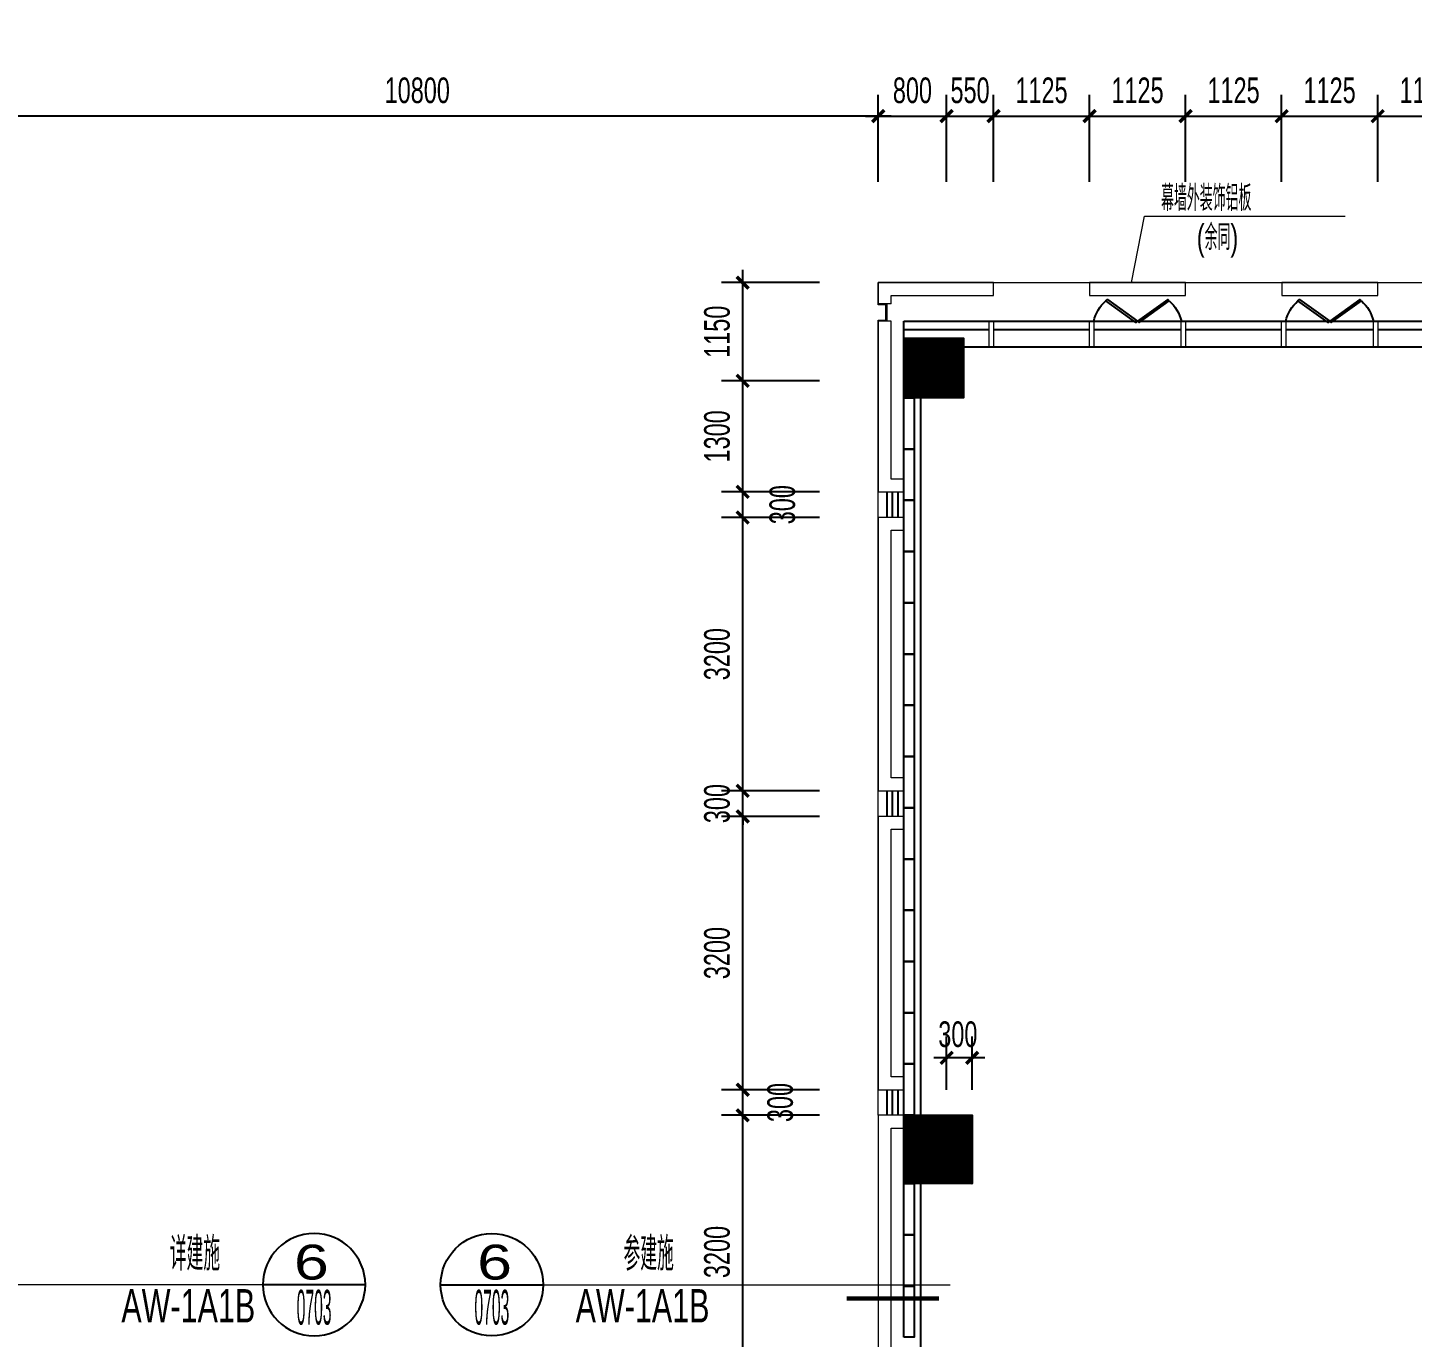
# Model space of a CAD drawing. Header units: millimetres. Extents: x 285006 to 3037698, y -2820855 to 192241.
# Drawn here: x 1001770 to 1017988, y -2803854 to -2788520 of the extents above; entities that cross this region are included whole.
import ezdxf
from ezdxf.enums import TextEntityAlignment as Align
from ezdxf.xclip import XClip

# ---------------------------------------------------------------- set-up
doc = ezdxf.new("R2010")
doc.units = ezdxf.units.MM
doc.header["$XCLIPFRAME"] = 2
doc.header["$PDMODE"] = 35
doc.header["$PDSIZE"] = -0.1
for name, color, linetype, lineweight in [('$$$$ALC轻质隔墙', 1, 'Continuous', 25), ('DIM-1B-6F$0$A-ANNO-DIMS', 73, 'Continuous', 18), ('EXWALL-1B-6F$0$A-FLOR-UNDR', 11, 'Continuous', 18), ('EXWALL-1B-6F$0$A-SECT-MOLD1', 1, 'Continuous', 15), ('EXWALL-1B-6F$0$A-WALL-GLAZ', 142, 'Continuous', 18), ('EXWALL-1B-6F$0$A-WALL-STON', 31, 'Continuous', 18), ('VERT-IDEN-1B-4F$0$A-ANNO-TEXT', 7, 'Continuous', 25), ('VERT-IDEN-1B-4F$0$A-COND-IDEN-TEXT', 11, 'Continuous', 18), ('索引-1A1B-6F1$0$A-ANNO-BREA', 13, 'Continuous', 18), ('索引-1A1B-6F1$0$A-ANNO-SYMB', 4, 'Continuous', 25), ('索引-1A1B-6F1$0$A-ANNO-TEXT', 7, 'Continuous', 25)]:
    doc.layers.add(name, color=color, linetype=linetype, lineweight=lineweight)
for name, color, linetype in [('___', 4, 'Continuous'), ('COL-1A1B-4~12$0$S-PUB-COL', 6, 'Continuous'), ('COL-1A1B-4~12$0$S-PUB-COLHATCH', 8, 'Continuous'), ('EXWALL-1B-6F$0$A-DOOR', 142, 'Continuous'), ('索引-1A1B-6F1$0$PUB_SYMB_TEXT', 7, 'Continuous')]:
    doc.layers.add(name, color=color, linetype=linetype)
doc.styles.add('CCD_DIM', font='archs.shx', dxfattribs={"width": 0.7})
doc.styles.add('DIM-1B-6F$0$HYGB2014', font='hygbsz.shx', dxfattribs={"width": 0.7, "bigfont": 'hygbhz.shx'})
doc.styles.add('VERT-IDEN-1B-4F$0$HYGB2014', font='hygbsz.shx', dxfattribs={"width": 0.7, "bigfont": 'hygbhz.shx'})
doc.styles.add('索引-1A1B-6F1$0$COMP', font='COMPLEX.shx', dxfattribs={"bigfont": 'hztxt'})
doc.styles.add('索引-1A1B-6F1$0$HYGB2014', font='hygbsz.shx', dxfattribs={"width": 0.7, "bigfont": 'hygbhz.shx'})
doc.dimstyles.new('DIM-1B-6F$0$DIMN', dxfattribs={"dimtxt": 300, "dimasz": 100, "dimexe": 250, "dimexo": 300, "dimgap": 0, "dimtad": 0, "dimdec": 0, "dimzin": 0, "dimdsep": 46, "dimtxsty": 'DIM-1B-6F$0$HYGB2014', "dimblk": 'DIM-1B-6F$0$_archtick', "dimcen": 0.09, "dimdle": 150, "dimclrt": 7, "dimazin": 0, "dimtfac": 1, "dimtdec": 0, "dimtix": 1, "dimtmove": 2, "dimatfit": 3, "dimfxl": 1, "dimtvp": 1, "dimtolj": 1, "dimtzin": 0, "dimarcsym": 0})

# ---------------------------------------------------------------- blocks, each defined once
blk = doc.blocks.new('结构留洞-1#AB-6F')
at = {"layer": 'Defpoints'}
blk.add_lwpolyline([(65900, 200), (66100, 200), (66100, 20200), (65900, 20200), (65900, 20900), (66600, 20900), (66600, 20800), (74800, 20800)], dxfattribs=at)
blk = doc.blocks.new('EXWALL-1B-6F$0$幕墙-1125陶板单元')
blk.add_lwpolyline([(-562.5, 150), (562.5, 150), (562.5, 0), (-562.5, 0)], close=True)
blk = doc.blocks.new('EXWALL-1B-6F$0$ef')
at = {"layer": 'EXWALL-1B-6F$0$A-WALL-GLAZ', "lineweight": -3}
for points in [[(98270726, 18746787), (98270744, 18746769), (98271098, 18747022), (98271079, 18747040)], [(98271469, 18746787), (98271451, 18746769), (98271098, 18747022), (98271116, 18747040)]]:
    blk.add_lwpolyline(points, close=True, dxfattribs=at)
for centre, start, end in [((98271019, 18747123), 193.0402, 228.8588), ((98271176, 18747123), 311.1412, 346.9598)]:
    blk.add_arc(centre, 446, start, end, dxfattribs=at)
blk = doc.blocks.new('EXWALL-1B-6F')
at = {"layer": 'EXWALL-1B-6F$0$A-DOOR'}
for p, q in [((98333435, 18766822), (98333435, 18766522)), ((98333502, 18766522), (98333502, 18766822)), ((98333568, 18766522), (98333568, 18766822)), ((98333635, 18766522), (98333635, 18766822)), ((98333435, 18763322), (98333435, 18763022)), ((98333502, 18763022), (98333502, 18763322)), ((98333568, 18763022), (98333568, 18763322)), ((98333635, 18763022), (98333635, 18763322)), ((98333435, 18759822), (98333435, 18759522)), ((98333502, 18759522), (98333502, 18759822)), ((98333568, 18759522), (98333568, 18759822)), ((98333635, 18759522), (98333635, 18759822))]:
    blk.add_line(p, q, dxfattribs=at)
at = {"layer": 'EXWALL-1B-6F$0$A-FLOR-UNDR'}
for points in [[(98333335, 18769022), (98333335, 18769272), (98374885, 18769272), (98374885, 18768822)], [(98333335, 18759522), (98333335, 18768822)]]:
    blk.add_lwpolyline(points, dxfattribs=at)
at = {"layer": 'EXWALL-1B-6F$0$A-SECT-MOLD1'}
blk.add_lwpolyline([(98333335, 18768832), (98333425, 18768832), (98333425, 18769012), (98333335, 18769012), (98333335, 18769022), (98333435, 18769022), (98333435, 18768822), (98333335, 18768822)], close=True, dxfattribs=at)
at = {"layer": 'EXWALL-1B-6F$0$A-WALL-GLAZ', "lineweight": -3}
for p, q in [((98333635, 18768622), (98333635, 18768822)), ((98333635, 18768822), (98374885, 18768822)), ((98333635, 18768722), (98334635, 18768722)), ((98334685, 18768722), (98335810, 18768722)), ((98335860, 18768722), (98336885, 18768722)), ((98336935, 18768722), (98338060, 18768722)), ((98338110, 18768722), (98339135, 18768722)), ((98339185, 18768722), (98340310, 18768722))]:
    blk.add_line(p, q, dxfattribs=at)
at = {"layer": 'EXWALL-1B-6F$0$A-WALL-GLAZ'}
blk.add_line((98334335, 18768522), (98342523, 18768522), dxfattribs=at)
for points in [[(98334635, 18768822), (98334685, 18768822), (98334685, 18768522), (98334635, 18768522)], [(98335810, 18768822), (98335860, 18768822), (98335860, 18768522), (98335810, 18768522)], [(98336885, 18768822), (98336935, 18768822), (98336935, 18768522), (98336885, 18768522)], [(98338060, 18768822), (98338110, 18768822), (98338110, 18768522), (98338060, 18768522)], [(98339135, 18768822), (98339185, 18768822), (98339185, 18768522), (98339135, 18768522)]]:
    blk.add_lwpolyline(points, close=True, dxfattribs=at)
at = {"layer": 'EXWALL-1B-6F$0$A-WALL-STON'}
for p, q in [((98334685, 18769272), (98333335, 18769272)), ((98333335, 18769272), (98333335, 18769022)), ((98334685, 18769122), (98334685, 18769272)), ((98333485, 18769122), (98334685, 18769122)), ((98333485, 18769022), (98333485, 18769122)), ((98333485, 18769022), (98333335, 18769022)), ((98333485, 18768822), (98333335, 18768822)), ((98333335, 18768822), (98333335, 18766822)), ((98333485, 18766972), (98333485, 18768822)), ((98333635, 18766972), (98333485, 18766972)), ((98333635, 18766822), (98333635, 18766972)), ((98333335, 18766822), (98333635, 18766822))]:
    blk.add_line(p, q, dxfattribs=at)
for points in [[(98333635, 18763472), (98333485, 18763472), (98333485, 18766372), (98333635, 18766372), (98333635, 18766522), (98333335, 18766522), (98333335, 18763322), (98333635, 18763322)], [(98333635, 18759972), (98333485, 18759972), (98333485, 18762872), (98333635, 18762872), (98333635, 18763022), (98333335, 18763022), (98333335, 18759822), (98333635, 18759822)]]:
    blk.add_lwpolyline(points, close=True, dxfattribs=at)
at = {"layer": 'EXWALL-1B-6F$0$A-WALL-STON', "elevation": 0}
blk.add_lwpolyline([(98333635, 18759522), (98333335, 18759522)], dxfattribs=at)
at = {"layer": 'EXWALL-1B-6F$0$A-WALL-STON'}
blk.add_lwpolyline([(98333335, 18759522), (98333335, 18756322), (98333635, 18756322), (98333635, 18756472), (98333485, 18756472), (98333485, 18759372), (98333635, 18759372)], dxfattribs=at)
at = {"xscale": -1, "rotation": 180}
for p in [(65275, 37515844), (67525, 37515844)]:
    blk.add_blockref('EXWALL-1B-6F$0$ef', p, dxfattribs=at)
at = {"layer": 'EXWALL-1B-6F$0$A-WALL-STON', "xscale": -1, "rotation": 180}
for p in [(98336373, 18769272), (98338623, 18769272)]:
    blk.add_blockref('EXWALL-1B-6F$0$幕墙-1125陶板单元', p, dxfattribs=at)
blk = doc.blocks.new('COL-1A1B-4~12')
at = {"layer": 'COL-1A1B-4~12$0$S-PUB-COLHATCH'}
h = blk.add_hatch(dxfattribs=at)
h.set_pattern_fill('ANSI31', color=256)
h.set_pattern_definition([(45, (65718.2297, 3845.47592), (-0.08838834764832, 0.08838834764832), [])])
h.paths.add_polyline_path([(98334335, 18768622), (98333635, 18768622), (98333635, 18767922), (98334335, 18767922)])
h = blk.add_hatch(dxfattribs=at)
h.set_pattern_fill('ANSI31', color=256)
h.set_pattern_definition([(45, (9608.88695, 195.66379), (-0.08838834764832, 0.08838834764832), [])])
h.paths.add_polyline_path([(98333635, 18759522), (98334435, 18759522), (98334435, 18758722), (98333635, 18758722)])
at = {"layer": 'COL-1A1B-4~12$0$S-PUB-COL'}
for points in [[(98333635, 18768622), (98334335, 18768622), (98334335, 18767922), (98333635, 18767922)], [(98333635, 18759522), (98334435, 18759522), (98334435, 18758722), (98333635, 18758722)]]:
    blk.add_lwpolyline(points, close=True, dxfattribs=at)
blk = doc.blocks.new('DIM-1B-6F$0$_archtick')
at = {"const_width": 0.4}
blk.add_lwpolyline([(-0.7, -0.7), (0.7, 0.7)], dxfattribs=at)
blk = doc.blocks.new('CCD_Dimension_Tick')
at = {"color": 0, "linetype": 'ByBlock'}
for p, q in [((-1.09, 0), (0, 0)), ((0, 0), (1.09, 0))]:
    blk.add_line(p, q, dxfattribs=at)
at = {"color": 0, "linetype": 'Continuous', "const_width": 0.608}
blk.add_lwpolyline([(-0.61, -0.61), (0.61, 0.61)], dxfattribs=at)
blk = doc.blocks.new('*D1549')
at = {"layer": '___', "color": 44, "lineweight": -2, "transparency": 16777216}
for p, q in [((858779, -1074647), (858779, -1074959)), ((859506, -1074647), (859506, -1074959)), ((858879, -1074809), (859406, -1074809))]:
    blk.add_line(p, q, dxfattribs=at)
at = {"layer": 'Defpoints', "color": 0, "transparency": 16777216}
for p in [(858779, -1074497, 0), (859506, -1074497, 0), (859506, -1074809), (1058083, -2814913), (1059208, -2814913), (1059208, -2816155)]:
    blk.add_point(p, dxfattribs=at)
at = {"layer": 'DIM-1B-6F$0$A-ANNO-DIMS', "color": 0, "lineweight": -2, "transparency": 16777216}
for p, q in [((1058083, -2815213), (1058083, -2816405)), ((1059208, -2815213), (1059208, -2816405)), ((1057933, -2816155), (1059358, -2816155))]:
    blk.add_line(p, q, dxfattribs=at)
at = {"layer": '___', "color": 44, "lineweight": -2, "transparency": 16777216, "xscale": 100, "yscale": 100, "zscale": 100}
for p, rotation in [((858779, -1074809), 180.0002028373054), ((859506, -1074809), 0.0002028373054437641)]:
    blk.add_blockref('CCD_Dimension_Tick', p, dxfattribs=dict(at, rotation=rotation))
at = {"layer": 'DIM-1B-6F$0$A-ANNO-DIMS', "color": 0, "lineweight": -2, "transparency": 16777216, "xscale": 100, "yscale": 100, "zscale": 100, "rotation": 180}
blk.add_blockref('DIM-1B-6F$0$_archtick', (1058083, -2816155), dxfattribs=at)
at = {"layer": 'DIM-1B-6F$0$A-ANNO-DIMS', "color": 0, "lineweight": -2, "transparency": 16777216, "xscale": 100, "yscale": 100, "zscale": 100}
blk.add_blockref('DIM-1B-6F$0$_archtick', (1059208, -2816155), dxfattribs=at)
at = {"layer": '___', "color": 50, "transparency": 16777216, "insert": (859142, -1074674), "char_height": 150, "attachment_point": 5, "rotation": 0.0002, "style": 'CCD_DIM'}
blk.add_mtext('\\A1;725', dxfattribs=at)
at = {"layer": 'DIM-1B-6F$0$A-ANNO-DIMS', "color": 7, "transparency": 16777216, "insert": (1058645, -2815855), "char_height": 300, "attachment_point": 5, "style": 'DIM-1B-6F$0$HYGB2014'}
blk.add_mtext('\\A1;1125', dxfattribs=at)
blk = doc.blocks.new('*D1550')
at = {"layer": '___', "color": 44, "lineweight": -2, "transparency": 16777216}
for p, q in [((854266, -1074647), (854266, -1075059)), ((856570, -1074647), (856570, -1075059)), ((856470, -1074909), (854366, -1074909))]:
    blk.add_line(p, q, dxfattribs=at)
at = {"layer": 'Defpoints', "color": 0, "transparency": 16777216}
for p in [(854266, -1074497, 0), (856570, -1074497, 0), (854266, -1074909), (1059208, -2814913), (1060333, -2814913), (1060333, -2816155)]:
    blk.add_point(p, dxfattribs=at)
at = {"layer": 'DIM-1B-6F$0$A-ANNO-DIMS', "color": 0, "lineweight": -2, "transparency": 16777216}
for p, q in [((1059208, -2815213), (1059208, -2816405)), ((1060333, -2815213), (1060333, -2816405)), ((1059058, -2816155), (1060483, -2816155))]:
    blk.add_line(p, q, dxfattribs=at)
at = {"layer": '___', "color": 44, "lineweight": -2, "transparency": 16777216, "xscale": 100, "yscale": 100, "zscale": 100, "rotation": 180}
blk.add_blockref('CCD_Dimension_Tick', (854266, -1074909), dxfattribs=at)
at = {"layer": '___', "color": 44, "lineweight": -2, "transparency": 16777216, "xscale": 100, "yscale": 100, "zscale": 100}
blk.add_blockref('CCD_Dimension_Tick', (856570, -1074909), dxfattribs=at)
at = {"layer": 'DIM-1B-6F$0$A-ANNO-DIMS', "color": 0, "lineweight": -2, "transparency": 16777216, "xscale": 100, "yscale": 100, "zscale": 100, "rotation": 180}
blk.add_blockref('DIM-1B-6F$0$_archtick', (1059208, -2816155), dxfattribs=at)
at = {"layer": 'DIM-1B-6F$0$A-ANNO-DIMS', "color": 0, "lineweight": -2, "transparency": 16777216, "xscale": 100, "yscale": 100, "zscale": 100}
blk.add_blockref('DIM-1B-6F$0$_archtick', (1060333, -2816155), dxfattribs=at)
at = {"layer": '___', "color": 50, "transparency": 16777216, "insert": (855418, -1074774), "char_height": 150, "attachment_point": 5, "style": 'CCD_DIM'}
blk.add_mtext('\\A1;2305', dxfattribs=at)
at = {"layer": 'DIM-1B-6F$0$A-ANNO-DIMS', "color": 7, "transparency": 16777216, "insert": (1059770, -2815855), "char_height": 300, "attachment_point": 5, "style": 'DIM-1B-6F$0$HYGB2014'}
blk.add_mtext('\\A1;1125', dxfattribs=at)
blk = doc.blocks.new('*D1551')
at = {"layer": '___', "color": 44, "lineweight": -2, "transparency": 16777216}
for p, q in [((855943, -1074647), (855943, -1074804)), ((856043, -1074654), (856470, -1074654)), ((856570, -1074647), (856570, -1074804))]:
    blk.add_line(p, q, dxfattribs=at)
at = {"layer": 'Defpoints', "color": 0, "transparency": 16777216}
for p in [(855943, -1074497, 0), (856570, -1074497, 0), (856570, -1074654), (1060333, -2814913), (1061458, -2814913), (1061458, -2816155)]:
    blk.add_point(p, dxfattribs=at)
at = {"layer": 'DIM-1B-6F$0$A-ANNO-DIMS', "color": 0, "lineweight": -2, "transparency": 16777216}
for p, q in [((1060333, -2815213), (1060333, -2816405)), ((1061458, -2815213), (1061458, -2816405)), ((1060183, -2816155), (1061608, -2816155))]:
    blk.add_line(p, q, dxfattribs=at)
at = {"layer": '___', "color": 44, "lineweight": -2, "transparency": 16777216, "xscale": 100, "yscale": 100, "zscale": 100, "rotation": 180}
blk.add_blockref('CCD_Dimension_Tick', (855943, -1074654), dxfattribs=at)
at = {"layer": '___', "color": 44, "lineweight": -2, "transparency": 16777216, "xscale": 100, "yscale": 100, "zscale": 100}
blk.add_blockref('CCD_Dimension_Tick', (856570, -1074654), dxfattribs=at)
at = {"layer": 'DIM-1B-6F$0$A-ANNO-DIMS', "color": 0, "lineweight": -2, "transparency": 16777216, "xscale": 100, "yscale": 100, "zscale": 100, "rotation": 180}
blk.add_blockref('DIM-1B-6F$0$_archtick', (1060333, -2816155), dxfattribs=at)
at = {"layer": 'DIM-1B-6F$0$A-ANNO-DIMS', "color": 0, "lineweight": -2, "transparency": 16777216, "xscale": 100, "yscale": 100, "zscale": 100}
blk.add_blockref('DIM-1B-6F$0$_archtick', (1061458, -2816155), dxfattribs=at)
at = {"layer": '___', "color": 50, "transparency": 16777216, "insert": (856257, -1074519), "char_height": 150, "attachment_point": 5, "style": 'CCD_DIM'}
blk.add_mtext('\\A1;625', dxfattribs=at)
at = {"layer": 'DIM-1B-6F$0$A-ANNO-DIMS', "color": 7, "transparency": 16777216, "insert": (1060895, -2815855), "char_height": 300, "attachment_point": 5, "style": 'DIM-1B-6F$0$HYGB2014'}
blk.add_mtext('\\A1;1125', dxfattribs=at)
blk = doc.blocks.new('*D1559')
at = {"layer": 'Defpoints', "color": 0, "transparency": 16777216}
for p in [(1012533, -2789555), (1011733, -2790626), (1012533, -2790626)]:
    blk.add_point(p, dxfattribs=at)
at = {"layer": 'DIM-1B-6F$0$A-ANNO-DIMS', "color": 0, "lineweight": -2, "transparency": 16777216}
for p, q in [((1011733, -2790326), (1011733, -2789305)), ((1012533, -2790326), (1012533, -2789305)), ((1011583, -2789555), (1012683, -2789555))]:
    blk.add_line(p, q, dxfattribs=at)
at = {"layer": 'DIM-1B-6F$0$A-ANNO-DIMS', "color": 0, "lineweight": -2, "transparency": 16777216, "xscale": 100, "yscale": 100, "zscale": 100, "rotation": 180}
blk.add_blockref('DIM-1B-6F$0$_archtick', (1011733, -2789555), dxfattribs=at)
at = {"layer": 'DIM-1B-6F$0$A-ANNO-DIMS', "color": 0, "lineweight": -2, "transparency": 16777216, "xscale": 100, "yscale": 100, "zscale": 100}
blk.add_blockref('DIM-1B-6F$0$_archtick', (1012533, -2789555), dxfattribs=at)
at = {"layer": 'DIM-1B-6F$0$A-ANNO-DIMS', "color": 7, "transparency": 16777216, "insert": (1012133, -2789255), "char_height": 300, "attachment_point": 5, "style": 'DIM-1B-6F$0$HYGB2014'}
blk.add_mtext('\\A1;800', dxfattribs=at)
blk = doc.blocks.new('*D1560')
at = {"layer": 'Defpoints', "color": 0, "transparency": 16777216}
for p in [(1013083, -2789555), (1012533, -2790626), (1013083, -2790626)]:
    blk.add_point(p, dxfattribs=at)
at = {"layer": 'DIM-1B-6F$0$A-ANNO-DIMS', "color": 0, "lineweight": -2, "transparency": 16777216}
for p, q in [((1012533, -2790326), (1012533, -2789305)), ((1013083, -2790326), (1013083, -2789305)), ((1012383, -2789555), (1013233, -2789555))]:
    blk.add_line(p, q, dxfattribs=at)
at = {"layer": 'DIM-1B-6F$0$A-ANNO-DIMS', "color": 0, "lineweight": -2, "transparency": 16777216, "xscale": 100, "yscale": 100, "zscale": 100, "rotation": 180}
blk.add_blockref('DIM-1B-6F$0$_archtick', (1012533, -2789555), dxfattribs=at)
at = {"layer": 'DIM-1B-6F$0$A-ANNO-DIMS', "color": 0, "lineweight": -2, "transparency": 16777216, "xscale": 100, "yscale": 100, "zscale": 100}
blk.add_blockref('DIM-1B-6F$0$_archtick', (1013083, -2789555), dxfattribs=at)
at = {"layer": 'DIM-1B-6F$0$A-ANNO-DIMS', "color": 7, "transparency": 16777216, "insert": (1012808, -2789255), "char_height": 300, "attachment_point": 5, "style": 'DIM-1B-6F$0$HYGB2014'}
blk.add_mtext('\\A1;550', dxfattribs=at)
blk = doc.blocks.new('*D1561')
at = {"layer": 'Defpoints', "color": 0, "transparency": 16777216}
for p in [(1014208, -2789555), (1013083, -2790626), (1014208, -2790626)]:
    blk.add_point(p, dxfattribs=at)
at = {"layer": 'DIM-1B-6F$0$A-ANNO-DIMS', "color": 0, "lineweight": -2, "transparency": 16777216}
for p, q in [((1013083, -2790326), (1013083, -2789305)), ((1014208, -2790326), (1014208, -2789305)), ((1012933, -2789555), (1014358, -2789555))]:
    blk.add_line(p, q, dxfattribs=at)
at = {"layer": 'DIM-1B-6F$0$A-ANNO-DIMS', "color": 0, "lineweight": -2, "transparency": 16777216, "xscale": 100, "yscale": 100, "zscale": 100, "rotation": 180}
blk.add_blockref('DIM-1B-6F$0$_archtick', (1013083, -2789555), dxfattribs=at)
at = {"layer": 'DIM-1B-6F$0$A-ANNO-DIMS', "color": 0, "lineweight": -2, "transparency": 16777216, "xscale": 100, "yscale": 100, "zscale": 100}
blk.add_blockref('DIM-1B-6F$0$_archtick', (1014208, -2789555), dxfattribs=at)
at = {"layer": 'DIM-1B-6F$0$A-ANNO-DIMS', "color": 7, "transparency": 16777216, "insert": (1013645, -2789255), "char_height": 300, "attachment_point": 5, "style": 'DIM-1B-6F$0$HYGB2014'}
blk.add_mtext('\\A1;1125', dxfattribs=at)
blk = doc.blocks.new('*D1562')
at = {"layer": 'Defpoints', "color": 0, "transparency": 16777216}
for p in [(1015333, -2789555), (1014208, -2790626), (1015333, -2790626)]:
    blk.add_point(p, dxfattribs=at)
at = {"layer": 'DIM-1B-6F$0$A-ANNO-DIMS', "color": 0, "lineweight": -2, "transparency": 16777216}
for p, q in [((1014208, -2790326), (1014208, -2789305)), ((1015333, -2790326), (1015333, -2789305)), ((1014058, -2789555), (1015483, -2789555))]:
    blk.add_line(p, q, dxfattribs=at)
at = {"layer": 'DIM-1B-6F$0$A-ANNO-DIMS', "color": 0, "lineweight": -2, "transparency": 16777216, "xscale": 100, "yscale": 100, "zscale": 100, "rotation": 180}
blk.add_blockref('DIM-1B-6F$0$_archtick', (1014208, -2789555), dxfattribs=at)
at = {"layer": 'DIM-1B-6F$0$A-ANNO-DIMS', "color": 0, "lineweight": -2, "transparency": 16777216, "xscale": 100, "yscale": 100, "zscale": 100}
blk.add_blockref('DIM-1B-6F$0$_archtick', (1015333, -2789555), dxfattribs=at)
at = {"layer": 'DIM-1B-6F$0$A-ANNO-DIMS', "color": 7, "transparency": 16777216, "insert": (1014770, -2789255), "char_height": 300, "attachment_point": 5, "style": 'DIM-1B-6F$0$HYGB2014'}
blk.add_mtext('\\A1;1125', dxfattribs=at)
blk = doc.blocks.new('*D1563')
at = {"layer": 'Defpoints', "color": 0, "transparency": 16777216}
for p in [(1016458, -2789555), (1015333, -2790626), (1016458, -2790626)]:
    blk.add_point(p, dxfattribs=at)
at = {"layer": 'DIM-1B-6F$0$A-ANNO-DIMS', "color": 0, "lineweight": -2, "transparency": 16777216}
for p, q in [((1015333, -2790326), (1015333, -2789305)), ((1016458, -2790326), (1016458, -2789305)), ((1015183, -2789555), (1016608, -2789555))]:
    blk.add_line(p, q, dxfattribs=at)
at = {"layer": 'DIM-1B-6F$0$A-ANNO-DIMS', "color": 0, "lineweight": -2, "transparency": 16777216, "xscale": 100, "yscale": 100, "zscale": 100, "rotation": 180}
blk.add_blockref('DIM-1B-6F$0$_archtick', (1015333, -2789555), dxfattribs=at)
at = {"layer": 'DIM-1B-6F$0$A-ANNO-DIMS', "color": 0, "lineweight": -2, "transparency": 16777216, "xscale": 100, "yscale": 100, "zscale": 100}
blk.add_blockref('DIM-1B-6F$0$_archtick', (1016458, -2789555), dxfattribs=at)
at = {"layer": 'DIM-1B-6F$0$A-ANNO-DIMS', "color": 7, "transparency": 16777216, "insert": (1015895, -2789255), "char_height": 300, "attachment_point": 5, "style": 'DIM-1B-6F$0$HYGB2014'}
blk.add_mtext('\\A1;1125', dxfattribs=at)
blk = doc.blocks.new('*D1564')
at = {"layer": 'Defpoints', "color": 0, "transparency": 16777216}
for p in [(1017583, -2789555), (1016458, -2790626), (1017583, -2790626)]:
    blk.add_point(p, dxfattribs=at)
at = {"layer": 'DIM-1B-6F$0$A-ANNO-DIMS', "color": 0, "lineweight": -2, "transparency": 16777216}
for p, q in [((1016458, -2790326), (1016458, -2789305)), ((1017583, -2790326), (1017583, -2789305)), ((1016308, -2789555), (1017733, -2789555))]:
    blk.add_line(p, q, dxfattribs=at)
at = {"layer": 'DIM-1B-6F$0$A-ANNO-DIMS', "color": 0, "lineweight": -2, "transparency": 16777216, "xscale": 100, "yscale": 100, "zscale": 100, "rotation": 180}
blk.add_blockref('DIM-1B-6F$0$_archtick', (1016458, -2789555), dxfattribs=at)
at = {"layer": 'DIM-1B-6F$0$A-ANNO-DIMS', "color": 0, "lineweight": -2, "transparency": 16777216, "xscale": 100, "yscale": 100, "zscale": 100}
blk.add_blockref('DIM-1B-6F$0$_archtick', (1017583, -2789555), dxfattribs=at)
at = {"layer": 'DIM-1B-6F$0$A-ANNO-DIMS', "color": 7, "transparency": 16777216, "insert": (1017020, -2789255), "char_height": 300, "attachment_point": 5, "style": 'DIM-1B-6F$0$HYGB2014'}
blk.add_mtext('\\A1;1125', dxfattribs=at)
blk = doc.blocks.new('*D1565')
at = {"layer": 'Defpoints', "color": 0, "transparency": 16777216}
for p in [(1018708, -2789555), (1017583, -2790626), (1018708, -2790626)]:
    blk.add_point(p, dxfattribs=at)
at = {"layer": 'DIM-1B-6F$0$A-ANNO-DIMS', "color": 0, "lineweight": -2, "transparency": 16777216}
for p, q in [((1017583, -2790326), (1017583, -2789305)), ((1018708, -2790326), (1018708, -2789305)), ((1017433, -2789555), (1018858, -2789555))]:
    blk.add_line(p, q, dxfattribs=at)
at = {"layer": 'DIM-1B-6F$0$A-ANNO-DIMS', "color": 0, "lineweight": -2, "transparency": 16777216, "xscale": 100, "yscale": 100, "zscale": 100, "rotation": 180}
blk.add_blockref('DIM-1B-6F$0$_archtick', (1017583, -2789555), dxfattribs=at)
at = {"layer": 'DIM-1B-6F$0$A-ANNO-DIMS', "color": 0, "lineweight": -2, "transparency": 16777216, "xscale": 100, "yscale": 100, "zscale": 100}
blk.add_blockref('DIM-1B-6F$0$_archtick', (1018708, -2789555), dxfattribs=at)
at = {"layer": 'DIM-1B-6F$0$A-ANNO-DIMS', "color": 7, "transparency": 16777216, "insert": (1018145, -2789255), "char_height": 300, "attachment_point": 5, "style": 'DIM-1B-6F$0$HYGB2014'}
blk.add_mtext('\\A1;1125', dxfattribs=at)
blk = doc.blocks.new('*D1423')
at = {"layer": 'Defpoints', "color": 0, "transparency": 16777216}
for p in [(1010145, -2801255), (1011346, -2801255), (1011346, -2804455)]:
    blk.add_point(p, dxfattribs=at)
at = {"layer": 'DIM-1B-6F$0$A-ANNO-DIMS', "color": 0, "lineweight": -2, "transparency": 16777216}
for p, q in [((1010145, -2804605), (1010145, -2801105)), ((1011046, -2801255), (1009895, -2801255)), ((1011046, -2804455), (1009895, -2804455))]:
    blk.add_line(p, q, dxfattribs=at)
at = {"layer": 'DIM-1B-6F$0$A-ANNO-DIMS', "color": 0, "lineweight": -2, "transparency": 16777216, "xscale": 100, "yscale": 100, "zscale": 100}
for p, rotation in [((1010145, -2801255), 90), ((1010145, -2804455), 270)]:
    blk.add_blockref('DIM-1B-6F$0$_archtick', p, dxfattribs=dict(at, rotation=rotation))
at = {"layer": 'DIM-1B-6F$0$A-ANNO-DIMS', "color": 7, "transparency": 16777216, "insert": (1009845, -2802855), "char_height": 300, "attachment_point": 5, "rotation": 90, "style": 'DIM-1B-6F$0$HYGB2014'}
blk.add_mtext('\\A1;3200', dxfattribs=at)
blk = doc.blocks.new('*D1424')
at = {"layer": 'Defpoints', "color": 0, "transparency": 16777216}
for p in [(1010145, -2800955), (1011346, -2800955), (1011346, -2801255)]:
    blk.add_point(p, dxfattribs=at)
at = {"layer": 'DIM-1B-6F$0$A-ANNO-DIMS', "color": 0, "lineweight": -2, "transparency": 16777216}
for p, q in [((1010145, -2801405), (1010145, -2800805)), ((1011046, -2800955), (1009895, -2800955)), ((1011046, -2801255), (1009895, -2801255))]:
    blk.add_line(p, q, dxfattribs=at)
at = {"layer": 'DIM-1B-6F$0$A-ANNO-DIMS', "color": 0, "lineweight": -2, "transparency": 16777216, "xscale": 100, "yscale": 100, "zscale": 100}
for p, rotation in [((1010145, -2800955), 90), ((1010145, -2801255), 270)]:
    blk.add_blockref('DIM-1B-6F$0$_archtick', p, dxfattribs=dict(at, rotation=rotation))
at = {"layer": 'DIM-1B-6F$0$A-ANNO-DIMS', "color": 7, "transparency": 16777216, "insert": (1010585, -2801105), "char_height": 300, "attachment_point": 5, "rotation": 90, "style": 'DIM-1B-6F$0$HYGB2014'}
blk.add_mtext('\\A1;300', dxfattribs=at)
blk = doc.blocks.new('*D1425')
at = {"layer": 'Defpoints', "color": 0, "transparency": 16777216}
for p in [(1010145, -2797755), (1011346, -2797755), (1011346, -2800955)]:
    blk.add_point(p, dxfattribs=at)
at = {"layer": 'DIM-1B-6F$0$A-ANNO-DIMS', "color": 0, "lineweight": -2, "transparency": 16777216}
for p, q in [((1010145, -2801105), (1010145, -2797605)), ((1011046, -2797755), (1009895, -2797755)), ((1011046, -2800955), (1009895, -2800955))]:
    blk.add_line(p, q, dxfattribs=at)
at = {"layer": 'DIM-1B-6F$0$A-ANNO-DIMS', "color": 0, "lineweight": -2, "transparency": 16777216, "xscale": 100, "yscale": 100, "zscale": 100}
for p, rotation in [((1010145, -2797755), 90), ((1010145, -2800955), 270)]:
    blk.add_blockref('DIM-1B-6F$0$_archtick', p, dxfattribs=dict(at, rotation=rotation))
at = {"layer": 'DIM-1B-6F$0$A-ANNO-DIMS', "color": 7, "transparency": 16777216, "insert": (1009845, -2799355), "char_height": 300, "attachment_point": 5, "rotation": 90, "style": 'DIM-1B-6F$0$HYGB2014'}
blk.add_mtext('\\A1;3200', dxfattribs=at)
blk = doc.blocks.new('*D1426')
at = {"layer": 'Defpoints', "color": 0, "transparency": 16777216}
for p in [(1010145, -2797455), (1011346, -2797455), (1011346, -2797755)]:
    blk.add_point(p, dxfattribs=at)
at = {"layer": 'DIM-1B-6F$0$A-ANNO-DIMS', "color": 0, "lineweight": -2, "transparency": 16777216}
for p, q in [((1010145, -2797455), (1010145, -2797355)), ((1011046, -2797455), (1009895, -2797455)), ((1010145, -2797755), (1010145, -2797455)), ((1011046, -2797755), (1009895, -2797755)), ((1010145, -2797755), (1010145, -2797855))]:
    blk.add_line(p, q, dxfattribs=at)
at = {"layer": 'DIM-1B-6F$0$A-ANNO-DIMS', "color": 0, "lineweight": -2, "transparency": 16777216, "xscale": 100, "yscale": 100, "zscale": 100}
for p, rotation in [((1010145, -2797455), 270), ((1010145, -2797755), 90)]:
    blk.add_blockref('DIM-1B-6F$0$_archtick', p, dxfattribs=dict(at, rotation=rotation))
at = {"layer": 'DIM-1B-6F$0$A-ANNO-DIMS', "color": 7, "transparency": 16777216, "insert": (1009845, -2797605), "char_height": 300, "attachment_point": 5, "rotation": 90, "style": 'DIM-1B-6F$0$HYGB2014'}
blk.add_mtext('\\A1;300', dxfattribs=at)
blk = doc.blocks.new('*D1427')
at = {"layer": 'Defpoints', "color": 0, "transparency": 16777216}
for p in [(1010145, -2794255), (1011346, -2794255), (1011346, -2797455)]:
    blk.add_point(p, dxfattribs=at)
at = {"layer": 'DIM-1B-6F$0$A-ANNO-DIMS', "color": 0, "lineweight": -2, "transparency": 16777216}
for p, q in [((1010145, -2797605), (1010145, -2794105)), ((1011046, -2794255), (1009895, -2794255)), ((1011046, -2797455), (1009895, -2797455))]:
    blk.add_line(p, q, dxfattribs=at)
at = {"layer": 'DIM-1B-6F$0$A-ANNO-DIMS', "color": 0, "lineweight": -2, "transparency": 16777216, "xscale": 100, "yscale": 100, "zscale": 100}
for p, rotation in [((1010145, -2794255), 90), ((1010145, -2797455), 270)]:
    blk.add_blockref('DIM-1B-6F$0$_archtick', p, dxfattribs=dict(at, rotation=rotation))
at = {"layer": 'DIM-1B-6F$0$A-ANNO-DIMS', "color": 7, "transparency": 16777216, "insert": (1009845, -2795855), "char_height": 300, "attachment_point": 5, "rotation": 90, "style": 'DIM-1B-6F$0$HYGB2014'}
blk.add_mtext('\\A1;3200', dxfattribs=at)
blk = doc.blocks.new('*D1428')
at = {"layer": 'Defpoints', "color": 0, "transparency": 16777216}
for p in [(1010145, -2793955), (1011346, -2793955), (1011346, -2794255)]:
    blk.add_point(p, dxfattribs=at)
at = {"layer": 'DIM-1B-6F$0$A-ANNO-DIMS', "color": 0, "lineweight": -2, "transparency": 16777216}
for p, q in [((1010145, -2794405), (1010145, -2793805)), ((1011046, -2793955), (1009895, -2793955)), ((1011046, -2794255), (1009895, -2794255))]:
    blk.add_line(p, q, dxfattribs=at)
at = {"layer": 'DIM-1B-6F$0$A-ANNO-DIMS', "color": 0, "lineweight": -2, "transparency": 16777216, "xscale": 100, "yscale": 100, "zscale": 100}
for p, rotation in [((1010145, -2793955), 90), ((1010145, -2794255), 270)]:
    blk.add_blockref('DIM-1B-6F$0$_archtick', p, dxfattribs=dict(at, rotation=rotation))
at = {"layer": 'DIM-1B-6F$0$A-ANNO-DIMS', "color": 7, "transparency": 16777216, "insert": (1010610, -2794105), "char_height": 300, "attachment_point": 5, "rotation": 90, "style": 'DIM-1B-6F$0$HYGB2014'}
blk.add_mtext('\\A1;300', dxfattribs=at)
blk = doc.blocks.new('*D1429')
at = {"layer": 'Defpoints', "color": 0, "transparency": 16777216}
for p in [(1010145, -2792655), (1011346, -2792655), (1011346, -2793955)]:
    blk.add_point(p, dxfattribs=at)
at = {"layer": 'DIM-1B-6F$0$A-ANNO-DIMS', "color": 0, "lineweight": -2, "transparency": 16777216}
for p, q in [((1010145, -2794105), (1010145, -2792505)), ((1011046, -2792655), (1009895, -2792655)), ((1011046, -2793955), (1009895, -2793955))]:
    blk.add_line(p, q, dxfattribs=at)
at = {"layer": 'DIM-1B-6F$0$A-ANNO-DIMS', "color": 0, "lineweight": -2, "transparency": 16777216, "xscale": 100, "yscale": 100, "zscale": 100}
for p, rotation in [((1010145, -2792655), 90), ((1010145, -2793955), 270)]:
    blk.add_blockref('DIM-1B-6F$0$_archtick', p, dxfattribs=dict(at, rotation=rotation))
at = {"layer": 'DIM-1B-6F$0$A-ANNO-DIMS', "color": 7, "transparency": 16777216, "insert": (1009845, -2793305), "char_height": 300, "attachment_point": 5, "rotation": 90, "style": 'DIM-1B-6F$0$HYGB2014'}
blk.add_mtext('\\A1;1300', dxfattribs=at)
blk = doc.blocks.new('*D1430')
at = {"layer": 'Defpoints', "color": 0, "transparency": 16777216}
for p in [(1010145, -2791505), (1011346, -2791505), (1011346, -2792655)]:
    blk.add_point(p, dxfattribs=at)
at = {"layer": 'DIM-1B-6F$0$A-ANNO-DIMS', "color": 0, "lineweight": -2, "transparency": 16777216}
for p, q in [((1010145, -2792805), (1010145, -2791355)), ((1011046, -2791505), (1009895, -2791505)), ((1011046, -2792655), (1009895, -2792655))]:
    blk.add_line(p, q, dxfattribs=at)
at = {"layer": 'DIM-1B-6F$0$A-ANNO-DIMS', "color": 0, "lineweight": -2, "transparency": 16777216, "xscale": 100, "yscale": 100, "zscale": 100}
for p, rotation in [((1010145, -2791505), 90), ((1010145, -2792655), 270)]:
    blk.add_blockref('DIM-1B-6F$0$_archtick', p, dxfattribs=dict(at, rotation=rotation))
at = {"layer": 'DIM-1B-6F$0$A-ANNO-DIMS', "color": 7, "transparency": 16777216, "insert": (1009845, -2792080), "char_height": 300, "attachment_point": 5, "rotation": 90, "style": 'DIM-1B-6F$0$HYGB2014'}
blk.add_mtext('\\A1;1150', dxfattribs=at)
blk = doc.blocks.new('*D1437')
at = {"layer": 'Defpoints', "color": 0, "transparency": 16777216}
for p in [(1012533, -2800582), (1012533, -2801255), (1012833, -2801255)]:
    blk.add_point(p, dxfattribs=at)
at = {"layer": 'DIM-1B-6F$0$A-ANNO-DIMS', "color": 0, "lineweight": -2, "transparency": 16777216}
for p, q in [((1012533, -2800955), (1012533, -2800332)), ((1012833, -2800955), (1012833, -2800332)), ((1012983, -2800582), (1012383, -2800582))]:
    blk.add_line(p, q, dxfattribs=at)
at = {"layer": 'DIM-1B-6F$0$A-ANNO-DIMS', "color": 0, "lineweight": -2, "transparency": 16777216, "xscale": 100, "yscale": 100, "zscale": 100, "rotation": 180}
blk.add_blockref('DIM-1B-6F$0$_archtick', (1012533, -2800582), dxfattribs=at)
at = {"layer": 'DIM-1B-6F$0$A-ANNO-DIMS', "color": 0, "lineweight": -2, "transparency": 16777216, "xscale": 100, "yscale": 100, "zscale": 100}
blk.add_blockref('DIM-1B-6F$0$_archtick', (1012833, -2800582), dxfattribs=at)
at = {"layer": 'DIM-1B-6F$0$A-ANNO-DIMS', "color": 7, "transparency": 16777216, "insert": (1012665, -2800307), "char_height": 300, "attachment_point": 5, "style": 'DIM-1B-6F$0$HYGB2014'}
blk.add_mtext('\\A1;300', dxfattribs=at)
blk = doc.blocks.new('*D1442')
at = {"layer": 'Defpoints', "color": 0, "transparency": 16777216}
for p in [(1000933, -2789555), (1000933, -2790626), (1011733, -2790626)]:
    blk.add_point(p, dxfattribs=at)
at = {"layer": 'DIM-1B-6F$0$A-ANNO-DIMS', "color": 0, "lineweight": -2, "transparency": 16777216}
for p, q in [((1000933, -2790326), (1000933, -2789305)), ((1011733, -2790326), (1011733, -2789305)), ((1011883, -2789555), (1000783, -2789555))]:
    blk.add_line(p, q, dxfattribs=at)
at = {"layer": 'DIM-1B-6F$0$A-ANNO-DIMS', "color": 0, "lineweight": -2, "transparency": 16777216, "xscale": 100, "yscale": 100, "zscale": 100, "rotation": 180}
blk.add_blockref('DIM-1B-6F$0$_archtick', (1000933, -2789555), dxfattribs=at)
at = {"layer": 'DIM-1B-6F$0$A-ANNO-DIMS', "color": 0, "lineweight": -2, "transparency": 16777216, "xscale": 100, "yscale": 100, "zscale": 100}
blk.add_blockref('DIM-1B-6F$0$_archtick', (1011733, -2789555), dxfattribs=at)
at = {"layer": 'DIM-1B-6F$0$A-ANNO-DIMS', "color": 7, "transparency": 16777216, "insert": (1006333, -2789255), "char_height": 300, "attachment_point": 5, "style": 'DIM-1B-6F$0$HYGB2014'}
blk.add_mtext('\\A1;10800', dxfattribs=at)
blk = doc.blocks.new('索引-1A1B-6F1$0$_index')
blk.add_line((-0.5, 0), (0.5, 0))
blk.add_circle((0, 0), 0.5)
at = {"layer": '索引-1A1B-6F1$0$PUB_SYMB_TEXT', "style": '索引-1A1B-6F1$0$COMP'}
for tag, width, p, p2 in [('1', 2.333333, (-0.17, 0.05), (0.17, 0.05)), ('-', 1.166667, (-0.17, -0.39), (0.17, -0.39))]:
    blk.add_attdef(tag, text='', height=0.34, dxfattribs=dict(at, width=width)).set_placement(p, p2, align=Align.FIT)
blk = doc.blocks.new('索引-1A1B-6F1')
at = {"layer": '索引-1A1B-6F1$0$A-ANNO-BREA'}
for p, q in [((98326453, 18757539), (98321735, 18757539)), ((98329083, 18757539), (98334177, 18757539))]:
    blk.add_line(p, q, dxfattribs=at)
at = {"layer": '索引-1A1B-6F1$0$A-ANNO-BREA', "const_width": 50}
blk.add_lwpolyline([(98334046, 18757378), (98332965, 18757378)], dxfattribs=at)
at = {"layer": '索引-1A1B-6F1$0$A-ANNO-SYMB', "lineweight": -3}
ref = blk.add_blockref('索引-1A1B-6F1$0$_index', (98326727, 18757539), dxfattribs=dict(at, xscale=-1200, yscale=1200, zscale=1200))
ref.add_attrib('1', '6', dxfattribs={"layer": '索引-1A1B-6F1$0$A-ANNO-TEXT', "height": 408, "style": '索引-1A1B-6F1$0$HYGB2014', "width": 1.615385}).set_placement((98326491, 18757599), (98326899, 18757599), align=Align.FIT)
ref.add_attrib('-', '0703', dxfattribs={"layer": '索引-1A1B-6F1$0$A-ANNO-TEXT', "height": 408, "style": '索引-1A1B-6F1$0$HYGB2014', "width": 0.283784}).set_placement((98326523, 18757071), (98326931, 18757071), align=Align.FIT)
ref = blk.add_blockref('索引-1A1B-6F1$0$_index', (98328809, 18757539), dxfattribs=dict(at, xscale=1200, yscale=1200, zscale=1200))
ref.add_attrib('1', '6', dxfattribs={"layer": '索引-1A1B-6F1$0$A-ANNO-TEXT', "height": 408, "style": '索引-1A1B-6F1$0$HYGB2014', "width": 1.615385}).set_placement((98328637, 18757599), (98329045, 18757599), align=Align.FIT)
ref.add_attrib('-', '0703', dxfattribs={"layer": '索引-1A1B-6F1$0$A-ANNO-TEXT', "height": 408, "style": '索引-1A1B-6F1$0$HYGB2014', "width": 0.283784}).set_placement((98328605, 18757071), (98329013, 18757071), align=Align.FIT)
at = {"layer": '索引-1A1B-6F1$0$A-ANNO-TEXT', "style": '索引-1A1B-6F1$0$HYGB2014', "width": 0.7}
for s, p in [('详建施', (98325626, 18757587)), ('参建施', (98330941, 18757587)), ('AW-1A1B', (98326037, 18756980)), ('AW-1A1B', (98331358, 18756980))]:
    blk.add_text(s, height=390, dxfattribs=at).set_placement(p, align=Align.BOTTOM_RIGHT)
blk = doc.blocks.new('A$C008C76B7')
at = {"layer": '$$$$ALC轻质隔墙', "color": 1}
for points in [[(-9300, -899), (-9300, -299), (-9180, -299), (-9180, -899), (-9300, -899)], [(-9300, -1499), (-9300, -899), (-9180, -899), (-9180, -1499), (-9300, -1499)], [(-9300, -2099), (-9300, -1499), (-9180, -1499), (-9180, -2099), (-9300, -2099)], [(-9300, -2699), (-9300, -2099), (-9180, -2099), (-9180, -2699), (-9300, -2699)], [(-9300, -3299), (-9300, -2699), (-9180, -2699), (-9180, -3299), (-9300, -3299)], [(-9300, -3899), (-9300, -3299), (-9180, -3299), (-9180, -3899), (-9300, -3899)], [(-9300, -4499), (-9300, -3899), (-9180, -3899), (-9180, -4499), (-9300, -4499)], [(-9300, -5099), (-9300, -4499), (-9180, -4499), (-9180, -5099), (-9300, -5099)], [(-9300, -5699), (-9300, -5099), (-9180, -5099), (-9180, -5699), (-9300, -5699)], [(-9300, -6299), (-9300, -5699), (-9180, -5699), (-9180, -6299), (-9300, -6299)], [(-9300, -6899), (-9300, -6299), (-9180, -6299), (-9180, -6899), (-9300, -6899)], [(-9300, -7499), (-9300, -6899), (-9180, -6899), (-9180, -7499), (-9300, -7499)], [(-9300, -8099), (-9300, -7499), (-9180, -7499), (-9180, -8099), (-9300, -8099)], [(-9300, -8699), (-9300, -8099), (-9180, -8099), (-9180, -8699), (-9300, -8699)], [(-9300, -10099), (-9300, -9499), (-9180, -9499), (-9180, -10099), (-9300, -10099)], [(-9300, -10699), (-9300, -10099), (-9180, -10099), (-9180, -10699), (-9300, -10699)], [(-9300, -11299), (-9300, -10699), (-9180, -10699), (-9180, -11299), (-9300, -11299)]]:
    blk.add_lwpolyline(points, dxfattribs=at)

msp = doc.modelspace()

# ---------------------------------------------------------------- linework, layer by layer
at = {"layer": 'VERT-IDEN-1B-4F$0$A-COND-IDEN-TEXT'}
msp.add_lwpolyline([(1014697.4, -2791504.7), (1014850.2, -2790726.4), (1017201.9, -2790726.4)], dxfattribs=at)

# ---------------------------------------------------------------- block references
ref = msp.add_blockref('结构留洞-1#AB-6F', (946132.7, -2813054.7))
XClip(ref).set_block_clipping_path([(52000.000000149, -7800.0001855306), (130675.0000000149, 34249.9998144694)])
ref = msp.add_blockref('COL-1A1B-4~12', (-97321602.3, -21560776.8))
XClip(ref).set_block_clipping_path([(98319735.0140507817, 18739922.1058121212), (98398410.0140506476, 18781972.1058121212)])
ref = msp.add_blockref('索引-1A1B-6F1', (-97321602.3, -21560776.8))
XClip(ref).set_block_clipping_path([(98319735.0140507817, 18739922.1058121212), (98398410.0140506476, 18781972.1058121212)])
for name, p in [('EXWALL-1B-6F', (-97321602.3, -21560776.8)), ('A$C008C76B7', (1021332.7, -2792554.7))]:
    msp.add_blockref(name, p)

# ---------------------------------------------------------------- texts
at = {"layer": 'VERT-IDEN-1B-4F$0$A-ANNO-TEXT', "style": 'VERT-IDEN-1B-4F$0$HYGB2014', "width": 0.7}
for s, p in [('幕墙外装饰铝板', (1015045.4, -2790515)), ('(余同)', (1015463.9, -2790972.8))]:
    msp.add_text(s, height=300, dxfattribs=at).set_placement(p, align=Align.MIDDLE_LEFT)

# ---------------------------------------------------------------- dimensions: what is measured, and where the dimension line sits
at = {"layer": 'DIM-1B-6F$0$A-ANNO-DIMS'}
for p1, p2, distance, picture, middle in [((1059207.7, -2814913.1), (1060332.7, -2814913.1), -1241.6, '*D1550', (1059770.2, -2815854.7)), ((1060332.7, -2814913.1), (1061457.7, -2814913.1), -1241.6, '*D1551', (1060895.2, -2815854.7)), ((1058082.7, -2814913.1), (1059207.7, -2814913.1), -1241.6, '*D1549', (1058645.2, -2815854.7)), ((1011732.7, -2790625.5), (1000932.7, -2790625.5), -1070.9, '*D1442', (1006332.7, -2789254.7)), ((1011732.7, -2790625.5), (1012532.7, -2790625.5), 1070.9, '*D1559', (1012132.7, -2789254.7)), ((1012532.7, -2790625.5), (1013082.7, -2790625.5), 1070.9, '*D1560', (1012807.7, -2789254.7)), ((1013082.7, -2790625.5), (1014207.7, -2790625.5), 1070.9, '*D1561', (1013645.2, -2789254.7)), ((1014207.7, -2790625.5), (1015332.7, -2790625.5), 1070.9, '*D1562', (1014770.2, -2789254.7)), ((1015332.7, -2790625.5), (1016457.7, -2790625.5), 1070.9, '*D1563', (1015895.2, -2789254.7)), ((1016457.7, -2790625.5), (1017582.7, -2790625.5), 1070.9, '*D1564', (1017020.2, -2789254.7)), ((1017582.7, -2790625.5), (1018707.7, -2790625.5), 1070.9, '*D1565', (1018145.2, -2789254.7)), ((1011345.9, -2792654.7), (1011345.9, -2791504.7), 1200.6, '*D1430', (1009845.3, -2792079.7)), ((1011345.9, -2793954.7), (1011345.9, -2792654.7), 1200.6, '*D1429', (1009845.3, -2793304.7)), ((1011345.9, -2797454.7), (1011345.9, -2794254.7), 1200.6, '*D1427', (1009845.3, -2795854.7)), ((1011345.9, -2797754.7), (1011345.9, -2797454.7), 1200.6, '*D1426', (1009845.3, -2797604.7)), ((1011345.9, -2800954.7), (1011345.9, -2797754.7), 1200.6, '*D1425', (1009845.3, -2799354.7)), ((1011345.9, -2804454.7), (1011345.9, -2801254.7), 1200.6, '*D1423', (1009845.3, -2802854.7))]:
    dim = msp.add_aligned_dim(p1=p1, p2=p2, distance=distance, dimstyle='DIM-1B-6F$0$DIMN', dxfattribs=at)
    dim.commit()
    dim.dimension.update_dxf_attribs({"geometry": picture, "text_midpoint": middle})
for base, p1, p2, angle, picture, middle in [((1010145.3, -2793954.7), (1011345.9, -2794254.7), (1011345.9, -2793954.7), 90, '*D1428', (1010609.8, -2794104.7)), ((1012532.7, -2800581.8), (1012832.7, -2801254.7), (1012532.7, -2801254.7), 180, '*D1437', (1012665.1, -2800306.8)), ((1010145.3, -2800954.7), (1011345.9, -2801254.7), (1011345.9, -2800954.7), 90, '*D1424', (1010584.9, -2801104.7))]:
    dim = msp.add_linear_dim(base=base, p1=p1, p2=p2, angle=angle, dimstyle='DIM-1B-6F$0$DIMN', dxfattribs=at)
    dim.commit()
    dim.dimension.update_dxf_attribs({"geometry": picture, "text_midpoint": middle, "dimtype": 161})

doc.saveas('drawing.dxf')
